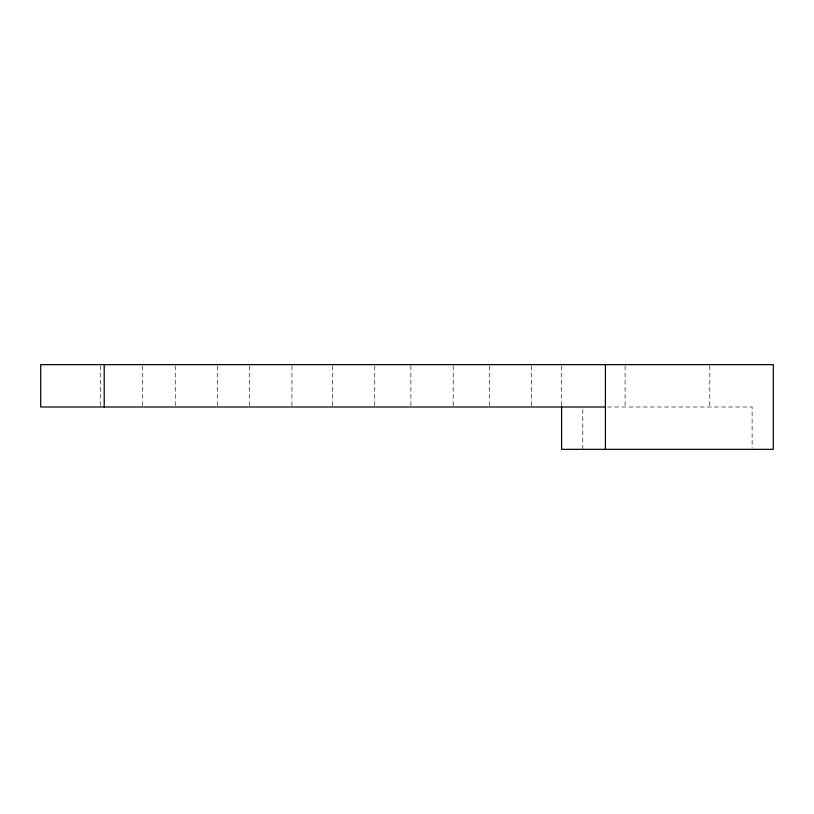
<?xml version="1.0" encoding="UTF-8"?>
<svg xmlns="http://www.w3.org/2000/svg" width="814" height="814" viewBox="0 0 814 814"><rect width="100%" height="100%" fill="white"/><g stroke="black" fill="none" stroke-linecap="round" stroke-linejoin="round"><path stroke-width="0.61" stroke-dasharray="4.07 3.05" d="M607.57 407L752.126 407L752.126 448.097M709.788 365.903L709.788 407M625.111 365.903L625.111 407M582.773 409.493L582.773 449.338M561.599 365.903L561.599 407M531.695 365.903L531.695 407M489.356 365.903L489.356 407M453.205 365.903L453.205 407M410.867 365.903L410.867 407M374.745 365.903L374.745 407M332.407 365.903L332.407 407M291.931 365.903L291.931 407M249.593 365.903L249.593 407M217.613 365.903L217.613 407M175.275 365.903L175.275 407M142.643 365.903L142.643 407M100.295 365.903L100.295 407"/><path stroke-width="1.22" d="M605.413 407L40.7 407L40.7 364.662L773.3 364.662L773.3 449.338L561.599 449.338L561.599 407M605.413 364.662L605.413 449.338M104.212 364.662L104.212 407"/></g></svg>
